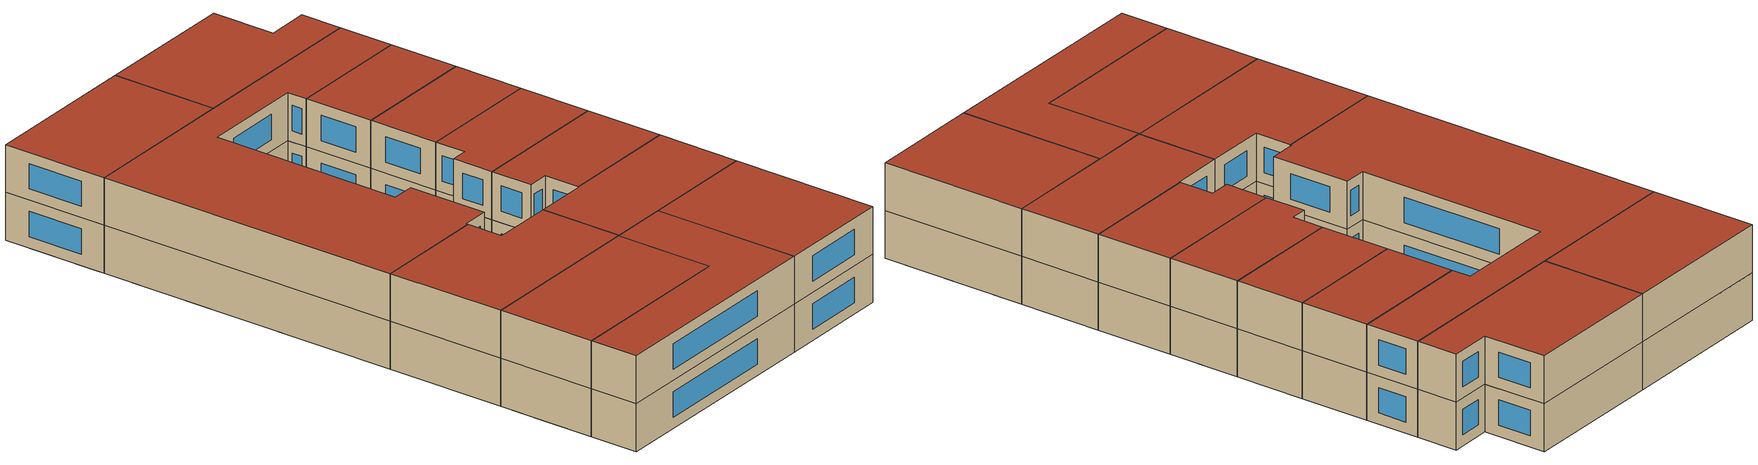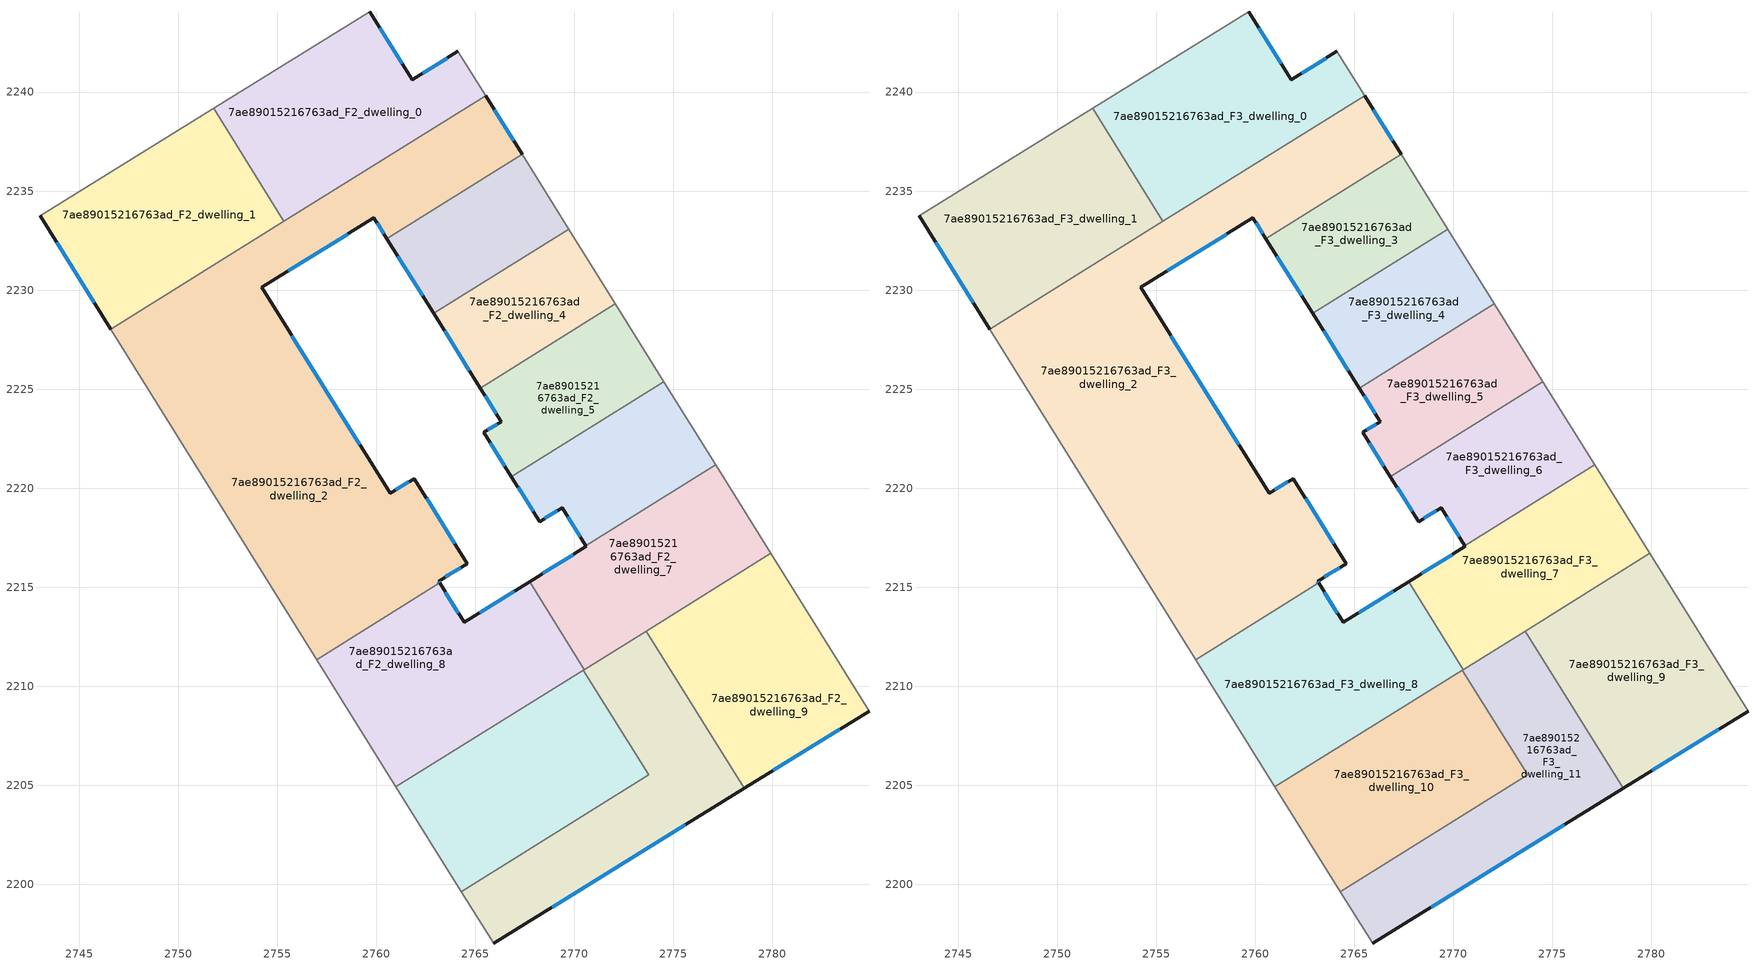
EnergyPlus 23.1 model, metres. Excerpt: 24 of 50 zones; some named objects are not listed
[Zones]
7ae89015216763ad_F2_dwelling_0
 floor to 7ae89015216763ad_F1_dwelling_6 (EU_floor_Construction): 2764.13,2242.05 2765.3,2240.18 2755.77,2234.24 2755.75,2234.27 2755.11,2233.87 2751.8,2239.19 2759.67,2244.07 2761.82,2240.62 z6
 floor to 7ae89015216763ad_F1_dwelling_7 (EU_floor_Construction): 2765.3,2240.18 2765.53,2239.81 2755.99,2233.87 2755.77,2234.24 z6
 floor to 7ae89015216763ad_F1_dwelling_1 (EU_floor_Construction): 2755.77,2234.24 2755.99,2233.87 2755.35,2233.47 2755.1,2233.86 2755.75,2234.27 z6
 floor adiabatic (EU_floor_Construction): 2751.79,2239.18 2755.11,2233.87 2755.31,2233.54 z6
 wall outside (EU_wall_Construction): 2764.13,2242.05 2761.82,2240.62 2759.67,2244.07 z6:9
 wall adiabatic (EU_wall_Construction): 2765.53,2239.81 2764.13,2242.05 / 2759.67,2244.07 2751.79,2239.18 z6:9
 wall to 7ae89015216763ad_F2_dwelling_1 (EU_wall_Construction): 2751.79,2239.18 2755.35,2233.47 z6:9
 wall to 7ae89015216763ad_F2_dwelling_2 (EU_wall_Construction): 2755.35,2233.47 2765.53,2239.81 z6:9
 window (EU_Window_Construction): 2763.59,2241.72 2762.36,2240.96 / 2761.31,2241.43 2760.18,2243.26 z6.7:8.3
7ae89015216763ad_F2_dwelling_1
 floor to 7ae89015216763ad_F1_dwelling_0 (EU_floor_Construction): 2751.79,2239.18 2755.1,2233.86 2746.36,2228.42 2743.03,2233.76 z6
 floor to 7ae89015216763ad_F1_dwelling_1 (EU_floor_Construction): 2755.1,2233.86 2755.35,2233.47 2746.6,2228.03 2746.36,2228.42 z6
 wall outside (EU_wall_Construction): 2743.03,2233.76 2746.6,2228.03 z6:9
 wall adiabatic (EU_wall_Construction): 2751.79,2239.18 2743.03,2233.76 z6:9
 wall to 7ae89015216763ad_F2_dwelling_2 (EU_wall_Construction): 2746.6,2228.03 2755.35,2233.47 z6:9
 window (EU_Window_Construction): 2743.87,2232.41 2745.76,2229.37 z6.7:8.3
7ae89015216763ad_F2_dwelling_10
 floor to 7ae89015216763ad_F1_dwelling_5 (EU_floor_Construction): 2772,2208.18 2773.68,2205.48 2764.3,2199.64 2762.61,2202.34 z6
 floor to 7ae89015216763ad_F1_dwelling_12 (EU_floor_Construction): 2772.61,2207.37 2773.76,2205.53 2773.68,2205.48 2772.54,2207.33 z6
 floor to 7ae89015216763ad_F1_dwelling_4 (EU_floor_Construction): 2770.39,2210.77 2772,2208.18 2762.61,2202.34 2761,2204.93 z6
 floor to 7ae89015216763ad_F1_dwelling_11 (EU_floor_Construction): 2770.46,2210.82 2772.61,2207.37 2772.54,2207.33 2770.39,2210.77 z6
 wall to 7ae89015216763ad_F2_dwelling_11 (EU_wall_Construction): 2764.3,2199.64 2773.76,2205.53 2770.46,2210.82 z6:9
 wall adiabatic (EU_wall_Construction): 2761,2204.93 2764.3,2199.64 z6:9
 wall to 7ae89015216763ad_F2_dwelling_8 (EU_wall_Construction): 2770.46,2210.82 2761,2204.93 z6:9
7ae89015216763ad_F2_dwelling_11
 floor to 7ae89015216763ad_F1_dwelling_12 (EU_floor_Construction): 2775.78,2209.34 2778.58,2204.85 2775.33,2202.84 2773.68,2205.48 2773.76,2205.53 2772.61,2207.37 z6
 floor to 7ae89015216763ad_F1_dwelling_5 (EU_floor_Construction): 2773.68,2205.48 2775.33,2202.84 2765.93,2197.02 2764.3,2199.64 z6
 floor to 7ae89015216763ad_F1_dwelling_11 (EU_floor_Construction): 2773.63,2212.79 2775.78,2209.34 2772.61,2207.37 2770.46,2210.82 z6
 wall outside (EU_wall_Construction): 2765.93,2197.02 2778.58,2204.85 z6:9
 wall to 7ae89015216763ad_F2_dwelling_9 (EU_wall_Construction): 2778.58,2204.85 2773.63,2212.79 z6:9
 wall adiabatic (EU_wall_Construction): 2764.3,2199.64 2765.93,2197.02 z6:9
 wall to 7ae89015216763ad_F2_dwelling_7 (EU_wall_Construction): 2773.63,2212.79 2770.5,2210.85 z6:9
 wall to 7ae89015216763ad_F2_dwelling_8 (EU_wall_Construction): 2770.5,2210.85 2770.46,2210.82 z6:9
 window (EU_Window_Construction): 2768.9,2198.86 2775.61,2203.01 z6.7:8.3
7ae89015216763ad_F2_dwelling_2
 floor to 7ae89015216763ad_F1_dwelling_1 (EU_floor_Construction): 2755.99,2233.88 2757.18,2231.97 2754.22,2230.15 2756.99,2225.71 2750.55,2221.69 2746.6,2228.03 z6
 floor to 7ae89015216763ad_F1_dwelling_2 (EU_floor_Construction): 2761.92,2220.49 2762.87,2218.98 2755.21,2214.21 2750.55,2221.69 2756.99,2225.71 2760.7,2219.74 z6
 floor to 7ae89015216763ad_F1_dwelling_7 (EU_floor_Construction): 2765.53,2239.81 2767.37,2236.85 2760.55,2232.6 2759.89,2233.65 2757.18,2231.97 2755.99,2233.87 z6
 floor to 7ae89015216763ad_F1_dwelling_3 (EU_floor_Construction): 2762.87,2218.98 2764.6,2216.2 2763.15,2215.31 2763.21,2215.22 2757,2211.35 2755.21,2214.21 z6
 wall outside (EU_wall_Construction): 2767.37,2236.85 2765.53,2239.81 / 2763.21,2215.22 2763.15,2215.31 2764.6,2216.2 2761.92,2220.49 2760.7,2219.74 2754.22,2230.15 2759.89,2233.65 2760.55,2232.6 z6:9
 wall to 7ae89015216763ad_F2_dwelling_3 (EU_wall_Construction): 2760.55,2232.6 2767.37,2236.85 z6:9
 wall to 7ae89015216763ad_F2_dwelling_8 (EU_wall_Construction): 2757,2211.35 2763.21,2215.22 z6:9
 wall adiabatic (EU_wall_Construction): 2746.6,2228.03 2757,2211.35 z6:9
 window (EU_Window_Construction): 2766.94,2237.55 2765.96,2239.12 / 2760.05,2233.41 2760.39,2232.85 / 2755.55,2230.97 2758.56,2232.83 / 2759.18,2222.19 2755.74,2227.7 / 2761.64,2220.32 2760.99,2219.92 / 2763.97,2217.21 2762.55,2219.49 / 2763.49,2215.52 2764.26,2215.99 / 2763.2,2215.24 2763.17,2215.29 z6.7:8.3
7ae89015216763ad_F2_dwelling_3
 floor to 7ae89015216763ad_F1_dwelling_7 (EU_floor_Construction): 2767.37,2236.85 2768.65,2234.79 2761.83,2230.54 2760.55,2232.6 z6
 floor to 7ae89015216763ad_F1_dwelling_8 (EU_floor_Construction): 2768.65,2234.79 2769.72,2233.08 2762.9,2228.83 2761.83,2230.54 z6
 wall outside (EU_wall_Construction): 2760.55,2232.6 2762.9,2228.83 z6:9
 wall adiabatic (EU_wall_Construction): 2769.72,2233.08 2767.37,2236.85 z6:9
 wall to 7ae89015216763ad_F2_dwelling_4 (EU_wall_Construction): 2762.9,2228.83 2769.72,2233.08 z6:9
 window (EU_Window_Construction): 2761.1,2231.72 2762.35,2229.71 z6.7:8.3
7ae89015216763ad_F2_dwelling_4
 floor to 7ae89015216763ad_F1_dwelling_8 (EU_floor_Construction): 2769.72,2233.08 2772.07,2229.3 2765.26,2225.06 2762.9,2228.83 z6
 wall outside (EU_wall_Construction): 2762.9,2228.83 2765.26,2225.06 z6:9
 wall adiabatic (EU_wall_Construction): 2772.07,2229.3 2769.72,2233.08 z6:9
 wall to 7ae89015216763ad_F2_dwelling_5 (EU_wall_Construction): 2765.26,2225.06 2772.07,2229.3 z6:9
 window (EU_Window_Construction): 2763.46,2227.94 2764.7,2225.94 z6.7:8.3
7ae89015216763ad_F2_dwelling_5
 floor to 7ae89015216763ad_F1_dwelling_9 (EU_floor_Construction): 2772.57,2228.5 2774.52,2225.38 2766.83,2220.59 2765.44,2222.82 2766.31,2223.37 2765.76,2224.26 z6
 floor to 7ae89015216763ad_F1_dwelling_8 (EU_floor_Construction): 2772.07,2229.3 2772.57,2228.5 2765.76,2224.26 2765.26,2225.06 z6
 wall outside (EU_wall_Construction): 2765.26,2225.06 2766.31,2223.37 2765.44,2222.82 2766.83,2220.59 z6:9
 wall adiabatic (EU_wall_Construction): 2774.52,2225.38 2772.07,2229.3 z6:9
 wall to 7ae89015216763ad_F2_dwelling_6 (EU_wall_Construction): 2766.83,2220.59 2774.52,2225.38 z6:9
 window (EU_Window_Construction): 2766.11,2223.24 2765.65,2222.95 / 2765.5,2224.66 2766.07,2223.76 / 2765.77,2222.3 2766.5,2221.11 z6.7:8.3
7ae89015216763ad_F2_dwelling_6
 floor to 7ae89015216763ad_F1_dwelling_9 (EU_floor_Construction): 2774.52,2225.38 2776.14,2222.77 2769.6,2218.7 2769.4,2219.02 2768.25,2218.31 2766.83,2220.59 z6
 floor to 7ae89015216763ad_F1_dwelling_10 (EU_floor_Construction): 2776.14,2222.77 2777.13,2221.19 2770.59,2217.11 2769.6,2218.7 z6
 wall outside (EU_wall_Construction): 2766.83,2220.59 2768.25,2218.31 2769.4,2219.02 2770.59,2217.11 z6:9
 wall adiabatic (EU_wall_Construction): 2777.13,2221.19 2774.52,2225.38 z6:9
 wall to 7ae89015216763ad_F2_dwelling_7 (EU_wall_Construction): 2770.59,2217.11 2777.13,2221.19 z6:9
 window (EU_Window_Construction): 2767.16,2220.06 2767.92,2218.85 / 2769.68,2218.57 2770.31,2217.56 / 2768.52,2218.48 2769.13,2218.85 z6.7:8.3
7ae89015216763ad_F2_dwelling_7
 floor to 7ae89015216763ad_F1_dwelling_10 (EU_floor_Construction): 2777.13,2221.19 2779.26,2217.76 2769.85,2211.9 2767.74,2215.28 2770.62,2217.07 2770.59,2217.11 z6
 floor adiabatic (EU_floor_Construction): 2779.26,2217.76 2779.92,2216.71 2770.5,2210.85 2769.85,2211.9 z6
 wall outside (EU_wall_Construction): 2770.59,2217.11 2770.62,2217.07 2767.74,2215.28 z6:9
 wall to 7ae89015216763ad_F2_dwelling_8 (EU_wall_Construction): 2767.74,2215.28 2770.5,2210.85 z6:9
 wall adiabatic (EU_wall_Construction): 2779.92,2216.71 2777.13,2221.19 z6:9
 wall to 7ae89015216763ad_F2_dwelling_9 (EU_wall_Construction): 2773.63,2212.79 2779.92,2216.71 z6:9
 window (EU_Window_Construction): 2769.94,2216.65 2768.42,2215.7 z6.7:8.3
7ae89015216763ad_F2_dwelling_8
 floor to 7ae89015216763ad_F1_dwelling_3 (EU_floor_Construction): 2767.62,2215.21 2768.68,2213.51 2759.29,2207.67 2757,2211.35 2763.21,2215.22 2764.44,2213.24 z6
 floor to 7ae89015216763ad_F1_dwelling_4 (EU_floor_Construction): 2768.68,2213.51 2770.39,2210.77 2761,2204.93 2759.29,2207.67 z6
 floor to 7ae89015216763ad_F1_dwelling_10 (EU_floor_Construction): 2767.74,2215.28 2769.85,2211.9 2769.73,2211.82 2767.62,2215.21 z6
 floor adiabatic (EU_floor_Construction): 2769.85,2211.9 2770.5,2210.85 2770.39,2210.77 2769.73,2211.82 z6
 wall outside (EU_wall_Construction): 2767.74,2215.28 2764.44,2213.24 2763.21,2215.22 z6:9
 wall adiabatic (EU_wall_Construction): 2757,2211.35 2761,2204.93 z6:9
 window (EU_Window_Construction): 2764.15,2213.7 2763.5,2214.75 / 2766.97,2214.8 2765.22,2213.72 z6.7:8.3
7ae89015216763ad_F2_dwelling_9
 floor to 7ae89015216763ad_F1_dwelling_11 (EU_floor_Construction): 2779.92,2216.71 2782.07,2213.26 2775.78,2209.34 2773.63,2212.79 z6
 floor to 7ae89015216763ad_F1_dwelling_12 (EU_floor_Construction): 2782.07,2213.26 2784.88,2208.75 2778.58,2204.85 2775.78,2209.34 z6
 wall outside (EU_wall_Construction): 2778.58,2204.85 2784.88,2208.75 z6:9
 wall adiabatic (EU_wall_Construction): 2784.88,2208.75 2779.92,2216.71 z6:9
 window (EU_Window_Construction): 2780.06,2205.77 2783.4,2207.83 z6.7:8.3
7ae89015216763ad_F3_dwelling_0
 floor to 7ae89015216763ad_F2_dwelling_0 (EU_floor_Construction): 2764.13,2242.05 2765.53,2239.81 2755.35,2233.47 2751.79,2239.18 2759.67,2244.07 2761.82,2240.62 z9
 wall outside (EU_wall_Construction): 2764.13,2242.05 2761.82,2240.62 2759.67,2244.07 z9:12
 wall adiabatic (EU_wall_Construction): 2765.53,2239.81 2764.13,2242.05 / 2759.67,2244.07 2751.79,2239.18 z9:12
 wall to 7ae89015216763ad_F3_dwelling_1 (EU_wall_Construction): 2751.79,2239.18 2755.35,2233.47 z9:12
 wall to 7ae89015216763ad_F3_dwelling_2 (EU_wall_Construction): 2755.35,2233.47 2765.53,2239.81 z9:12
 window (EU_Window_Construction): 2763.59,2241.72 2762.36,2240.96 / 2761.31,2241.43 2760.18,2243.26 z9.7:11.3
 roof outside (EU_roof_Construction): 2765.53,2239.81 2764.13,2242.05 2761.82,2240.62 2759.67,2244.07 2751.79,2239.18 2755.35,2233.47 z12
7ae89015216763ad_F3_dwelling_1
 floor to 7ae89015216763ad_F2_dwelling_1 (EU_floor_Construction): 2751.79,2239.18 2755.35,2233.47 2746.6,2228.03 2743.03,2233.76 z9
 wall outside (EU_wall_Construction): 2743.03,2233.76 2746.6,2228.03 z9:12
 wall adiabatic (EU_wall_Construction): 2751.79,2239.18 2743.03,2233.76 z9:12
 wall to 7ae89015216763ad_F3_dwelling_2 (EU_wall_Construction): 2746.6,2228.03 2755.35,2233.47 z9:12
 window (EU_Window_Construction): 2743.87,2232.41 2745.76,2229.37 z9.7:11.3
 roof outside (EU_roof_Construction): 2755.35,2233.47 2751.79,2239.18 2743.03,2233.76 2746.6,2228.03 z12
7ae89015216763ad_F3_dwelling_10
 floor to 7ae89015216763ad_F2_dwelling_10 (EU_floor_Construction): 2770.46,2210.82 2773.76,2205.53 2764.3,2199.64 2761,2204.93 z9
 wall to 7ae89015216763ad_F3_dwelling_11 (EU_wall_Construction): 2764.3,2199.64 2773.76,2205.53 2770.46,2210.82 z9:12
 wall adiabatic (EU_wall_Construction): 2761,2204.93 2764.3,2199.64 z9:12
 wall to 7ae89015216763ad_F3_dwelling_8 (EU_wall_Construction): 2770.46,2210.82 2761,2204.93 z9:12
 roof outside (EU_roof_Construction): 2773.76,2205.53 2770.46,2210.82 2761,2204.93 2764.3,2199.64 z12
7ae89015216763ad_F3_dwelling_11
 floor to 7ae89015216763ad_F2_dwelling_11 (EU_floor_Construction): 2773.63,2212.79 2778.58,2204.85 2765.93,2197.02 2764.3,2199.64 2773.76,2205.53 2770.46,2210.82 z9
 wall outside (EU_wall_Construction): 2765.93,2197.02 2778.58,2204.85 z9:12
 wall to 7ae89015216763ad_F3_dwelling_9 (EU_wall_Construction): 2778.58,2204.85 2773.63,2212.79 z9:12
 wall adiabatic (EU_wall_Construction): 2764.3,2199.64 2765.93,2197.02 z9:12
 wall to 7ae89015216763ad_F3_dwelling_7 (EU_wall_Construction): 2773.63,2212.79 2770.5,2210.85 z9:12
 wall to 7ae89015216763ad_F3_dwelling_8 (EU_wall_Construction): 2770.5,2210.85 2770.46,2210.82 z9:12
 window (EU_Window_Construction): 2768.9,2198.86 2775.61,2203.01 z9.7:11.3
 roof outside (EU_roof_Construction): 2778.58,2204.85 2773.63,2212.79 2770.46,2210.82 2773.76,2205.53 2764.3,2199.64 2765.93,2197.02 z12
7ae89015216763ad_F3_dwelling_2
 floor to 7ae89015216763ad_F2_dwelling_2 (EU_floor_Construction): 2765.53,2239.81 2767.37,2236.85 2760.55,2232.6 2759.89,2233.65 2754.22,2230.15 2760.7,2219.74 2761.92,2220.49 2764.6,2216.2 2763.15,2215.31 2763.21,2215.22 2757,2211.35 2746.6,2228.03 z9
 wall outside (EU_wall_Construction): 2767.37,2236.85 2765.53,2239.81 / 2763.21,2215.22 2763.15,2215.31 2764.6,2216.2 2761.92,2220.49 2760.7,2219.74 2754.22,2230.15 2759.89,2233.65 2760.55,2232.6 z9:12
 wall to 7ae89015216763ad_F3_dwelling_3 (EU_wall_Construction): 2760.55,2232.6 2767.37,2236.85 z9:12
 wall to 7ae89015216763ad_F3_dwelling_8 (EU_wall_Construction): 2757,2211.35 2763.21,2215.22 z9:12
 wall adiabatic (EU_wall_Construction): 2746.6,2228.03 2757,2211.35 z9:12
 window (EU_Window_Construction): 2766.94,2237.55 2765.96,2239.12 / 2760.05,2233.41 2760.39,2232.85 / 2755.55,2230.97 2758.56,2232.83 / 2759.18,2222.19 2755.74,2227.7 / 2761.64,2220.32 2760.99,2219.92 / 2763.97,2217.21 2762.55,2219.49 / 2763.49,2215.52 2764.26,2215.99 / 2763.2,2215.24 2763.17,2215.29 z9.7:11.3
 roof outside (EU_roof_Construction): 2764.6,2216.2 2761.92,2220.49 2760.7,2219.74 2754.22,2230.15 2759.89,2233.65 2760.55,2232.6 2767.37,2236.85 2765.53,2239.81 2746.6,2228.03 2757,2211.35 2763.21,2215.22 2763.15,2215.31 z12
7ae89015216763ad_F3_dwelling_3
 floor to 7ae89015216763ad_F2_dwelling_3 (EU_floor_Construction): 2767.37,2236.85 2769.72,2233.08 2762.9,2228.83 2760.55,2232.6 z9
 wall outside (EU_wall_Construction): 2760.55,2232.6 2762.9,2228.83 z9:12
 wall adiabatic (EU_wall_Construction): 2769.72,2233.08 2767.37,2236.85 z9:12
 wall to 7ae89015216763ad_F3_dwelling_4 (EU_wall_Construction): 2762.9,2228.83 2769.72,2233.08 z9:12
 window (EU_Window_Construction): 2761.1,2231.72 2762.35,2229.71 z9.7:11.3
 roof outside (EU_roof_Construction): 2769.72,2233.08 2767.37,2236.85 2760.55,2232.6 2762.9,2228.83 z12
7ae89015216763ad_F3_dwelling_4
 floor to 7ae89015216763ad_F2_dwelling_4 (EU_floor_Construction): 2769.72,2233.08 2772.07,2229.3 2765.26,2225.06 2762.9,2228.83 z9
 wall outside (EU_wall_Construction): 2762.9,2228.83 2765.26,2225.06 z9:12
 wall adiabatic (EU_wall_Construction): 2772.07,2229.3 2769.72,2233.08 z9:12
 wall to 7ae89015216763ad_F3_dwelling_5 (EU_wall_Construction): 2765.26,2225.06 2772.07,2229.3 z9:12
 window (EU_Window_Construction): 2763.46,2227.94 2764.7,2225.94 z9.7:11.3
 roof outside (EU_roof_Construction): 2772.07,2229.3 2769.72,2233.08 2762.9,2228.83 2765.26,2225.06 z12
7ae89015216763ad_F3_dwelling_5
 floor to 7ae89015216763ad_F2_dwelling_5 (EU_floor_Construction): 2772.07,2229.3 2774.52,2225.38 2766.83,2220.59 2765.44,2222.82 2766.31,2223.37 2765.26,2225.06 z9
 wall outside (EU_wall_Construction): 2765.26,2225.06 2766.31,2223.37 2765.44,2222.82 2766.83,2220.59 z9:12
 wall adiabatic (EU_wall_Construction): 2774.52,2225.38 2772.07,2229.3 z9:12
 wall to 7ae89015216763ad_F3_dwelling_6 (EU_wall_Construction): 2766.83,2220.59 2774.52,2225.38 z9:12
 window (EU_Window_Construction): 2766.11,2223.24 2765.65,2222.95 / 2765.5,2224.66 2766.07,2223.76 / 2765.77,2222.3 2766.5,2221.11 z9.7:11.3
 roof outside (EU_roof_Construction): 2774.52,2225.38 2772.07,2229.3 2765.26,2225.06 2766.31,2223.37 2765.44,2222.82 2766.83,2220.59 z12
7ae89015216763ad_F3_dwelling_6
 floor to 7ae89015216763ad_F2_dwelling_6 (EU_floor_Construction): 2774.52,2225.38 2777.13,2221.19 2770.59,2217.11 2769.4,2219.02 2768.25,2218.31 2766.83,2220.59 z9
 wall outside (EU_wall_Construction): 2766.83,2220.59 2768.25,2218.31 2769.4,2219.02 2770.59,2217.11 z9:12
 wall adiabatic (EU_wall_Construction): 2777.13,2221.19 2774.52,2225.38 z9:12
 wall to 7ae89015216763ad_F3_dwelling_7 (EU_wall_Construction): 2770.59,2217.11 2777.13,2221.19 z9:12
 window (EU_Window_Construction): 2767.16,2220.06 2767.92,2218.85 / 2769.68,2218.57 2770.31,2217.56 / 2768.52,2218.48 2769.13,2218.85 z9.7:11.3
 roof outside (EU_roof_Construction): 2777.13,2221.19 2774.52,2225.38 2766.83,2220.59 2768.25,2218.31 2769.4,2219.02 2770.59,2217.11 z12
7ae89015216763ad_F3_dwelling_7
 floor to 7ae89015216763ad_F2_dwelling_7 (EU_floor_Construction): 2777.13,2221.19 2779.92,2216.71 2770.5,2210.85 2767.74,2215.28 2770.62,2217.07 2770.59,2217.11 z9
 wall outside (EU_wall_Construction): 2770.59,2217.11 2770.62,2217.07 2767.74,2215.28 z9:12
 wall to 7ae89015216763ad_F3_dwelling_8 (EU_wall_Construction): 2767.74,2215.28 2770.5,2210.85 z9:12
 wall adiabatic (EU_wall_Construction): 2779.92,2216.71 2777.13,2221.19 z9:12
 wall to 7ae89015216763ad_F3_dwelling_9 (EU_wall_Construction): 2773.63,2212.79 2779.92,2216.71 z9:12
 window (EU_Window_Construction): 2769.94,2216.65 2768.42,2215.7 z9.7:11.3
 roof outside (EU_roof_Construction): 2779.92,2216.71 2777.13,2221.19 2770.59,2217.11 2770.62,2217.07 2767.74,2215.28 2770.5,2210.85 z12
7ae89015216763ad_F3_dwelling_8
 floor to 7ae89015216763ad_F2_dwelling_8 (EU_floor_Construction): 2767.74,2215.28 2770.5,2210.85 2761,2204.93 2757,2211.35 2763.21,2215.22 2764.44,2213.24 z9
 wall outside (EU_wall_Construction): 2767.74,2215.28 2764.44,2213.24 2763.21,2215.22 z9:12
 wall adiabatic (EU_wall_Construction): 2757,2211.35 2761,2204.93 z9:12
 window (EU_Window_Construction): 2764.15,2213.7 2763.5,2214.75 / 2766.97,2214.8 2765.22,2213.72 z9.7:11.3
 roof outside (EU_roof_Construction): 2770.5,2210.85 2767.74,2215.28 2764.44,2213.24 2763.21,2215.22 2757,2211.35 2761,2204.93 z12
7ae89015216763ad_F3_dwelling_9
 floor to 7ae89015216763ad_F2_dwelling_9 (EU_floor_Construction): 2779.92,2216.71 2784.88,2208.75 2778.58,2204.85 2773.63,2212.79 z9
 wall outside (EU_wall_Construction): 2778.58,2204.85 2784.88,2208.75 z9:12
 wall adiabatic (EU_wall_Construction): 2784.88,2208.75 2779.92,2216.71 z9:12
 window (EU_Window_Construction): 2780.06,2205.77 2783.4,2207.83 z9.7:11.3
 roof outside (EU_roof_Construction): 2784.88,2208.75 2779.92,2216.71 2773.63,2212.79 2778.58,2204.85 z12
[Building]
EU S2 Campaign: North Axis=0; Terrain=City; Solar Distribution=FullExterior
[Site:Location]
Budapest.Ferenc.Liszt.Intl.AP: Latitude=47.437; Longitude=19.256; Time Zone=1; Elevation=185
[SizingPeriod:WeatherFileDays]
AnnualSizingPeriod: Begin Month=1; Begin Day of Month=1; End Month=12; End Day of Month=31; Day of Week for Start Day=Monday; Use Weather File Daylight Saving Period=No; Use Weather File Rain and Snow Indicators=No
[MATERIAL]
EU_InternalMass_Material: Roughness=MediumRough; Thickness=0.1; Conductivity=1; Density=1800; Specific Heat=900; Thermal Absorptance=0.9; Solar Absorptance=0.7; Visible Absorptance=0.7
[MATERIAL:NOMASS] Roughness=MediumRough; Thermal Absorptance=0.9; Solar Absorptance=0.7; Visible Absorptance=0.7
Name | Thermal Resistance
EU_wall_NoMass | 0.832559
EU_roof_NoMass | 1.39638
EU_floor_NoMass | 0.872794
[WINDOWMATERIAL:SIMPLEGLAZINGSYSTEM]
EU_Window_SimpleGlazing: UFactor=2.79869; Solar Heat Gain Coefficient=0.75; Visible Transmittance=0.75
[CONSTRUCTION]
EU_wall_Construction: EU_wall_NoMass
EU_roof_Construction: EU_roof_NoMass
EU_floor_Construction: EU_floor_NoMass
EU_Window_Construction: EU_Window_SimpleGlazing
EU_InternalMass_Construction: EU_InternalMass_Material
[ZONE] Type=1; Multiplier=1; Ceiling Height=autocalculate; Floor Area=autocalculate; Part of Total Floor Area=Yes
Name | Volume
7ae89015216763ad_F2_dwelling_0; 7ae89015216763ad_F3_dwelling_0 | 208.389
7ae89015216763ad_F2_dwelling_1; 7ae89015216763ad_F3_dwelling_1 | 208.385
7ae89015216763ad_F2_dwelling_10; 7ae89015216763ad_F3_dwelling_10 | 208.411
7ae89015216763ad_F2_dwelling_11; 7ae89015216763ad_F3_dwelling_11 | 208.363
7ae89015216763ad_F2_dwelling_2; 7ae89015216763ad_F3_dwelling_2 | 597.721
7ae89015216763ad_F2_dwelling_3; 7ae89015216763ad_F3_dwelling_3 | 107.2
7ae89015216763ad_F2_dwelling_4; 7ae89015216763ad_F3_dwelling_4 | 107.186
7ae89015216763ad_F2_dwelling_5; 7ae89015216763ad_F3_dwelling_5 | 119.479
7ae89015216763ad_F2_dwelling_6; 7ae89015216763ad_F3_dwelling_6 | 125.171
7ae89015216763ad_F2_dwelling_7; 7ae89015216763ad_F3_dwelling_7 | 174.849
7ae89015216763ad_F2_dwelling_8; 7ae89015216763ad_F3_dwelling_8 | 227.023
7ae89015216763ad_F2_dwelling_9; 7ae89015216763ad_F3_dwelling_9 | 208.379
[INTERNALMASS] Construction=EU_InternalMass_Construction
Name | Zone or ZoneList | Surface Area
7ae89015216763ad_F2_dwelling_0_EU_InternalMass | 7ae89015216763ad_F2_dwelling_0 | 69.4623
7ae89015216763ad_F2_dwelling_1_EU_InternalMass | 7ae89015216763ad_F2_dwelling_1 | 69.4625
7ae89015216763ad_F2_dwelling_2_EU_InternalMass | 7ae89015216763ad_F2_dwelling_2 | 199.25
7ae89015216763ad_F2_dwelling_3_EU_InternalMass | 7ae89015216763ad_F2_dwelling_3 | 35.7334
7ae89015216763ad_F2_dwelling_4_EU_InternalMass | 7ae89015216763ad_F2_dwelling_4 | 35.7285
7ae89015216763ad_F2_dwelling_5_EU_InternalMass | 7ae89015216763ad_F2_dwelling_5 | 39.8251
7ae89015216763ad_F2_dwelling_6_EU_InternalMass | 7ae89015216763ad_F2_dwelling_6 | 41.7241
7ae89015216763ad_F2_dwelling_7_EU_InternalMass | 7ae89015216763ad_F2_dwelling_7 | 58.2784
7ae89015216763ad_F2_dwelling_8_EU_InternalMass | 7ae89015216763ad_F2_dwelling_8 | 75.6775
7ae89015216763ad_F2_dwelling_9_EU_InternalMass | 7ae89015216763ad_F2_dwelling_9 | 69.4583
7ae89015216763ad_F2_dwelling_10_EU_InternalMass | 7ae89015216763ad_F2_dwelling_10 | 69.47
7ae89015216763ad_F2_dwelling_11_EU_InternalMass | 7ae89015216763ad_F2_dwelling_11 | 69.4543
7ae89015216763ad_F3_dwelling_0_EU_InternalMass | 7ae89015216763ad_F3_dwelling_0 | 69.4623
7ae89015216763ad_F3_dwelling_1_EU_InternalMass | 7ae89015216763ad_F3_dwelling_1 | 69.4625
7ae89015216763ad_F3_dwelling_2_EU_InternalMass | 7ae89015216763ad_F3_dwelling_2 | 199.25
7ae89015216763ad_F3_dwelling_3_EU_InternalMass | 7ae89015216763ad_F3_dwelling_3 | 35.7334
7ae89015216763ad_F3_dwelling_4_EU_InternalMass | 7ae89015216763ad_F3_dwelling_4 | 35.7285
7ae89015216763ad_F3_dwelling_5_EU_InternalMass | 7ae89015216763ad_F3_dwelling_5 | 39.8251
7ae89015216763ad_F3_dwelling_6_EU_InternalMass | 7ae89015216763ad_F3_dwelling_6 | 41.7241
7ae89015216763ad_F3_dwelling_7_EU_InternalMass | 7ae89015216763ad_F3_dwelling_7 | 58.2784
7ae89015216763ad_F3_dwelling_8_EU_InternalMass | 7ae89015216763ad_F3_dwelling_8 | 75.6775
7ae89015216763ad_F3_dwelling_9_EU_InternalMass | 7ae89015216763ad_F3_dwelling_9 | 69.4583
7ae89015216763ad_F3_dwelling_10_EU_InternalMass | 7ae89015216763ad_F3_dwelling_10 | 69.47
7ae89015216763ad_F3_dwelling_11_EU_InternalMass | 7ae89015216763ad_F3_dwelling_11 | 69.4543
[OTHEREQUIPMENT] Fuel Type=Electricity; Design Level Calculation Method=Watts/Area; Power per Zone Floor Area=1; Fraction Latent=0; Fraction Radiant=0; Fraction Lost=0; Carbon Dioxide Generation Rate=0; EndUse Subcategory=EU_Step8_InternalGains
Name | Zone or ZoneList or Space or SpaceList | Schedule
EU_Step8_InternalGain_7ae89015216763ad_F2_dwelling_0_f000 | 7ae89015216763ad_F2_dwelling_0 | EU_Step8_GainSchedule_7ae89015216763ad_F2_dwelling_0_f000
EU_Step8_InternalGain_7ae89015216763ad_F2_dwelling_1_f000 | 7ae89015216763ad_F2_dwelling_1 | EU_Step8_GainSchedule_7ae89015216763ad_F2_dwelling_1_f000
EU_Step8_InternalGain_7ae89015216763ad_F2_dwelling_2_f000 | 7ae89015216763ad_F2_dwelling_2 | EU_Step8_GainSchedule_7ae89015216763ad_F2_dwelling_2_f000
EU_Step8_InternalGain_7ae89015216763ad_F2_dwelling_3_f000 | 7ae89015216763ad_F2_dwelling_3 | EU_Step8_GainSchedule_7ae89015216763ad_F2_dwelling_3_f000
EU_Step8_InternalGain_7ae89015216763ad_F2_dwelling_4_f000 | 7ae89015216763ad_F2_dwelling_4 | EU_Step8_GainSchedule_7ae89015216763ad_F2_dwelling_4_f000
EU_Step8_InternalGain_7ae89015216763ad_F2_dwelling_5_f000 | 7ae89015216763ad_F2_dwelling_5 | EU_Step8_GainSchedule_7ae89015216763ad_F2_dwelling_5_f000
EU_Step8_InternalGain_7ae89015216763ad_F2_dwelling_6_f000 | 7ae89015216763ad_F2_dwelling_6 | EU_Step8_GainSchedule_7ae89015216763ad_F2_dwelling_6_f000
EU_Step8_InternalGain_7ae89015216763ad_F2_dwelling_7_f000 | 7ae89015216763ad_F2_dwelling_7 | EU_Step8_GainSchedule_7ae89015216763ad_F2_dwelling_7_f000
EU_Step8_InternalGain_7ae89015216763ad_F2_dwelling_8_f000 | 7ae89015216763ad_F2_dwelling_8 | EU_Step8_GainSchedule_7ae89015216763ad_F2_dwelling_8_f000
EU_Step8_InternalGain_7ae89015216763ad_F2_dwelling_9_f000 | 7ae89015216763ad_F2_dwelling_9 | EU_Step8_GainSchedule_7ae89015216763ad_F2_dwelling_9_f000
EU_Step8_InternalGain_7ae89015216763ad_F2_dwelling_10_f000 | 7ae89015216763ad_F2_dwelling_10 | EU_Step8_GainSchedule_7ae89015216763ad_F2_dwelling_10_f000
EU_Step8_InternalGain_7ae89015216763ad_F2_dwelling_11_f000 | 7ae89015216763ad_F2_dwelling_11 | EU_Step8_GainSchedule_7ae89015216763ad_F2_dwelling_11_f000
EU_Step8_InternalGain_7ae89015216763ad_F3_dwelling_0_f000 | 7ae89015216763ad_F3_dwelling_0 | EU_Step8_GainSchedule_7ae89015216763ad_F3_dwelling_0_f000
EU_Step8_InternalGain_7ae89015216763ad_F3_dwelling_1_f000 | 7ae89015216763ad_F3_dwelling_1 | EU_Step8_GainSchedule_7ae89015216763ad_F3_dwelling_1_f000
EU_Step8_InternalGain_7ae89015216763ad_F3_dwelling_2_f000 | 7ae89015216763ad_F3_dwelling_2 | EU_Step8_GainSchedule_7ae89015216763ad_F3_dwelling_2_f000
EU_Step8_InternalGain_7ae89015216763ad_F3_dwelling_3_f000 | 7ae89015216763ad_F3_dwelling_3 | EU_Step8_GainSchedule_7ae89015216763ad_F3_dwelling_3_f000
EU_Step8_InternalGain_7ae89015216763ad_F3_dwelling_4_f000 | 7ae89015216763ad_F3_dwelling_4 | EU_Step8_GainSchedule_7ae89015216763ad_F3_dwelling_4_f000
EU_Step8_InternalGain_7ae89015216763ad_F3_dwelling_5_f000 | 7ae89015216763ad_F3_dwelling_5 | EU_Step8_GainSchedule_7ae89015216763ad_F3_dwelling_5_f000
EU_Step8_InternalGain_7ae89015216763ad_F3_dwelling_6_f000 | 7ae89015216763ad_F3_dwelling_6 | EU_Step8_GainSchedule_7ae89015216763ad_F3_dwelling_6_f000
EU_Step8_InternalGain_7ae89015216763ad_F3_dwelling_7_f000 | 7ae89015216763ad_F3_dwelling_7 | EU_Step8_GainSchedule_7ae89015216763ad_F3_dwelling_7_f000
EU_Step8_InternalGain_7ae89015216763ad_F3_dwelling_8_f000 | 7ae89015216763ad_F3_dwelling_8 | EU_Step8_GainSchedule_7ae89015216763ad_F3_dwelling_8_f000
EU_Step8_InternalGain_7ae89015216763ad_F3_dwelling_9_f000 | 7ae89015216763ad_F3_dwelling_9 | EU_Step8_GainSchedule_7ae89015216763ad_F3_dwelling_9_f000
EU_Step8_InternalGain_7ae89015216763ad_F3_dwelling_10_f000 | 7ae89015216763ad_F3_dwelling_10 | EU_Step8_GainSchedule_7ae89015216763ad_F3_dwelling_10_f000
EU_Step8_InternalGain_7ae89015216763ad_F3_dwelling_11_f000 | 7ae89015216763ad_F3_dwelling_11 | EU_Step8_GainSchedule_7ae89015216763ad_F3_dwelling_11_f000
[ZONEVENTILATION:DESIGNFLOWRATE] Schedule=EU_AlwaysOn; Design Flow Rate Calculation Method=AirChanges/Hour; Air Changes per Hour=0.475469; Ventilation Type=Natural; Fan Pressure Rise=0; Fan Total Efficiency=1; Constant Term Coefficient=1; Temperature Term Coefficient=0; Velocity Term Coefficient=0; Velocity Squared Term Coefficient=0; Minimum Indoor Temperature=-100; Maximum Indoor Temperature=100; Delta Temperature=-100; Minimum Outdoor Temperature=-100; Maximum Outdoor Temperature=100; Maximum Wind Speed=40
Name | Zone or ZoneList or Space or SpaceList
EU_ConstantAir_7ae89015216763ad_F2_dwelling_0 | 7ae89015216763ad_F2_dwelling_0
EU_ConstantAir_7ae89015216763ad_F2_dwelling_1 | 7ae89015216763ad_F2_dwelling_1
EU_ConstantAir_7ae89015216763ad_F2_dwelling_2 | 7ae89015216763ad_F2_dwelling_2
EU_ConstantAir_7ae89015216763ad_F2_dwelling_3 | 7ae89015216763ad_F2_dwelling_3
EU_ConstantAir_7ae89015216763ad_F2_dwelling_4 | 7ae89015216763ad_F2_dwelling_4
EU_ConstantAir_7ae89015216763ad_F2_dwelling_5 | 7ae89015216763ad_F2_dwelling_5
EU_ConstantAir_7ae89015216763ad_F2_dwelling_6 | 7ae89015216763ad_F2_dwelling_6
EU_ConstantAir_7ae89015216763ad_F2_dwelling_7 | 7ae89015216763ad_F2_dwelling_7
EU_ConstantAir_7ae89015216763ad_F2_dwelling_8 | 7ae89015216763ad_F2_dwelling_8
EU_ConstantAir_7ae89015216763ad_F2_dwelling_9 | 7ae89015216763ad_F2_dwelling_9
EU_ConstantAir_7ae89015216763ad_F2_dwelling_10 | 7ae89015216763ad_F2_dwelling_10
EU_ConstantAir_7ae89015216763ad_F2_dwelling_11 | 7ae89015216763ad_F2_dwelling_11
EU_ConstantAir_7ae89015216763ad_F3_dwelling_0 | 7ae89015216763ad_F3_dwelling_0
EU_ConstantAir_7ae89015216763ad_F3_dwelling_1 | 7ae89015216763ad_F3_dwelling_1
EU_ConstantAir_7ae89015216763ad_F3_dwelling_2 | 7ae89015216763ad_F3_dwelling_2
EU_ConstantAir_7ae89015216763ad_F3_dwelling_3 | 7ae89015216763ad_F3_dwelling_3
EU_ConstantAir_7ae89015216763ad_F3_dwelling_4 | 7ae89015216763ad_F3_dwelling_4
EU_ConstantAir_7ae89015216763ad_F3_dwelling_5 | 7ae89015216763ad_F3_dwelling_5
EU_ConstantAir_7ae89015216763ad_F3_dwelling_6 | 7ae89015216763ad_F3_dwelling_6
EU_ConstantAir_7ae89015216763ad_F3_dwelling_7 | 7ae89015216763ad_F3_dwelling_7
EU_ConstantAir_7ae89015216763ad_F3_dwelling_8 | 7ae89015216763ad_F3_dwelling_8
EU_ConstantAir_7ae89015216763ad_F3_dwelling_9 | 7ae89015216763ad_F3_dwelling_9
EU_ConstantAir_7ae89015216763ad_F3_dwelling_10 | 7ae89015216763ad_F3_dwelling_10
EU_ConstantAir_7ae89015216763ad_F3_dwelling_11 | 7ae89015216763ad_F3_dwelling_11
[HVACTEMPLATE:ZONE:IDEALLOADSAIRSYSTEM] System Availability Schedule=EU_AlwaysOn; Maximum Heating Supply Air Temperature=50; Minimum Cooling Supply Air Temperature=13; Maximum Heating Supply Air Humidity Ratio=0.0156; Minimum Cooling Supply Air Humidity Ratio=0.0077; Heating Limit=NoLimit; Cooling Limit=NoLimit; Heating Availability Schedule=EU_AlwaysOn; Cooling Availability Schedule=EU_CoolingOff; Dehumidification Control Type=ConstantSensibleHeatRatio; Cooling Sensible Heat Ratio=0.7; Dehumidification Setpoint=60; Humidification Control Type=None; Humidification Setpoint=30; Outdoor Air Method=None; Outdoor Air Flow Rate per Person=0.00944; Outdoor Air Flow Rate per Zone Floor Area=0; Outdoor Air Flow Rate per Zone=0; Demand Controlled Ventilation Type=None; Outdoor Air Economizer Type=NoEconomizer; Heat Recovery Type=None; Sensible Heat Recovery Effectiveness=0.7; Latent Heat Recovery Effectiveness=0.65
Name | Template Thermostat
7ae89015216763ad_F2_dwelling_0 | EU_HeatOnly_7ae89015216763ad_F2_dwelling_0
7ae89015216763ad_F2_dwelling_1 | EU_HeatOnly_7ae89015216763ad_F2_dwelling_1
7ae89015216763ad_F2_dwelling_2 | EU_HeatOnly_7ae89015216763ad_F2_dwelling_2
7ae89015216763ad_F2_dwelling_3 | EU_HeatOnly_7ae89015216763ad_F2_dwelling_3
7ae89015216763ad_F2_dwelling_4 | EU_HeatOnly_7ae89015216763ad_F2_dwelling_4
7ae89015216763ad_F2_dwelling_5 | EU_HeatOnly_7ae89015216763ad_F2_dwelling_5
7ae89015216763ad_F2_dwelling_6 | EU_HeatOnly_7ae89015216763ad_F2_dwelling_6
7ae89015216763ad_F2_dwelling_7 | EU_HeatOnly_7ae89015216763ad_F2_dwelling_7
7ae89015216763ad_F2_dwelling_8 | EU_HeatOnly_7ae89015216763ad_F2_dwelling_8
7ae89015216763ad_F2_dwelling_9 | EU_HeatOnly_7ae89015216763ad_F2_dwelling_9
7ae89015216763ad_F2_dwelling_10 | EU_HeatOnly_7ae89015216763ad_F2_dwelling_10
7ae89015216763ad_F2_dwelling_11 | EU_HeatOnly_7ae89015216763ad_F2_dwelling_11
7ae89015216763ad_F3_dwelling_0 | EU_HeatOnly_7ae89015216763ad_F3_dwelling_0
7ae89015216763ad_F3_dwelling_1 | EU_HeatOnly_7ae89015216763ad_F3_dwelling_1
7ae89015216763ad_F3_dwelling_2 | EU_HeatOnly_7ae89015216763ad_F3_dwelling_2
7ae89015216763ad_F3_dwelling_3 | EU_HeatOnly_7ae89015216763ad_F3_dwelling_3
7ae89015216763ad_F3_dwelling_4 | EU_HeatOnly_7ae89015216763ad_F3_dwelling_4
7ae89015216763ad_F3_dwelling_5 | EU_HeatOnly_7ae89015216763ad_F3_dwelling_5
7ae89015216763ad_F3_dwelling_6 | EU_HeatOnly_7ae89015216763ad_F3_dwelling_6
7ae89015216763ad_F3_dwelling_7 | EU_HeatOnly_7ae89015216763ad_F3_dwelling_7
7ae89015216763ad_F3_dwelling_8 | EU_HeatOnly_7ae89015216763ad_F3_dwelling_8
7ae89015216763ad_F3_dwelling_9 | EU_HeatOnly_7ae89015216763ad_F3_dwelling_9
7ae89015216763ad_F3_dwelling_10 | EU_HeatOnly_7ae89015216763ad_F3_dwelling_10
7ae89015216763ad_F3_dwelling_11 | EU_HeatOnly_7ae89015216763ad_F3_dwelling_11
[SIZING:ZONE] Zone Cooling Design Supply Air Temperature Input Method=SupplyAirTemperature; Zone Cooling Design Supply Air Temperature=13; Zone Heating Design Supply Air Temperature Input Method=SupplyAirTemperature; Zone Heating Design Supply Air Temperature=50; Zone Cooling Design Supply Air Humidity Ratio=0.008; Zone Heating Design Supply Air Humidity Ratio=0.008; Cooling Design Air Flow Method=DesignDay; Cooling Design Air Flow Rate=0; Cooling Minimum Air Flow per Zone Floor Area=0.000762; Cooling Minimum Air Flow=0; Cooling Minimum Air Flow Fraction=0.2; Heating Design Air Flow Method=DesignDay; Heating Design Air Flow Rate=0; Heating Maximum Air Flow per Zone Floor Area=0.002032; Heating Maximum Air Flow=0.141576; Heating Maximum Air Flow Fraction=0.3; Account for Dedicated Outdoor Air System=No; Dedicated Outdoor Air System Control Strategy=NeutralSupplyAir; Dedicated Outdoor Air Low Setpoint Temperature for Design=autosize; Dedicated Outdoor Air High Setpoint Temperature for Design=autosize; Zone Load Sizing Method=Sensible Load Only No Latent Load; Zone Latent Cooling Design Supply Air Humidity Ratio Input Method=HumidityRatioDifference; Zone Cooling Design Supply Air Humidity Ratio Difference=0.005; Zone Latent Heating Design Supply Air Humidity Ratio Input Method=HumidityRatioDifference; Zone Humidification Design Supply Air Humidity Ratio Difference=0.005
7ae89015216763ad_F2_dwelling_0; 7ae89015216763ad_F2_dwelling_1; 7ae89015216763ad_F2_dwelling_2; 7ae89015216763ad_F2_dwelling_3; 7ae89015216763ad_F2_dwelling_4; 7ae89015216763ad_F2_dwelling_5; 7ae89015216763ad_F2_dwelling_6; 7ae89015216763ad_F2_dwelling_7; 7ae89015216763ad_F2_dwelling_8; 7ae89015216763ad_F2_dwelling_9; 7ae89015216763ad_F2_dwelling_10; 7ae89015216763ad_F2_dwelling_11; 7ae89015216763ad_F3_dwelling_0; 7ae89015216763ad_F3_dwelling_1; 7ae89015216763ad_F3_dwelling_2; 7ae89015216763ad_F3_dwelling_3; 7ae89015216763ad_F3_dwelling_4; 7ae89015216763ad_F3_dwelling_5; 7ae89015216763ad_F3_dwelling_6; 7ae89015216763ad_F3_dwelling_7; 7ae89015216763ad_F3_dwelling_8; 7ae89015216763ad_F3_dwelling_9; 7ae89015216763ad_F3_dwelling_10; 7ae89015216763ad_F3_dwelling_11
[SCHEDULE:CONSTANT]
Name | Hourly Value
EU_AlwaysOn | 1
EU_CoolingOff | 0
[SCHEDULE:FILE] Column Number=1; Rows to Skip at Top=0; Number of Hours of Data=8760; Column Separator=Comma; Interpolate to Timestep=No; Minutes per Item=60; Adjust Schedule for Daylight Savings=Yes
Name | File
EU_Step8_GainSchedule_7ae89015216763ad_F2_dwelling_0_f000 | ../../schedules/7ae89015216763ad/7ae89015216763ad_F2_dwelling_0_f000_gain.csv
EU_Step8_GainSchedule_7ae89015216763ad_F2_dwelling_1_f000 | ../../schedules/7ae89015216763ad/7ae89015216763ad_F2_dwelling_1_f000_gain.csv
EU_Step8_GainSchedule_7ae89015216763ad_F2_dwelling_2_f000 | ../../schedules/7ae89015216763ad/7ae89015216763ad_F2_dwelling_2_f000_gain.csv
EU_Step8_GainSchedule_7ae89015216763ad_F2_dwelling_3_f000 | ../../schedules/7ae89015216763ad/7ae89015216763ad_F2_dwelling_3_f000_gain.csv
EU_Step8_GainSchedule_7ae89015216763ad_F2_dwelling_4_f000 | ../../schedules/7ae89015216763ad/7ae89015216763ad_F2_dwelling_4_f000_gain.csv
EU_Step8_GainSchedule_7ae89015216763ad_F2_dwelling_5_f000 | ../../schedules/7ae89015216763ad/7ae89015216763ad_F2_dwelling_5_f000_gain.csv
EU_Step8_GainSchedule_7ae89015216763ad_F2_dwelling_6_f000 | ../../schedules/7ae89015216763ad/7ae89015216763ad_F2_dwelling_6_f000_gain.csv
EU_Step8_GainSchedule_7ae89015216763ad_F2_dwelling_7_f000 | ../../schedules/7ae89015216763ad/7ae89015216763ad_F2_dwelling_7_f000_gain.csv
EU_Step8_GainSchedule_7ae89015216763ad_F2_dwelling_8_f000 | ../../schedules/7ae89015216763ad/7ae89015216763ad_F2_dwelling_8_f000_gain.csv
EU_Step8_GainSchedule_7ae89015216763ad_F2_dwelling_9_f000 | ../../schedules/7ae89015216763ad/7ae89015216763ad_F2_dwelling_9_f000_gain.csv
EU_Step8_GainSchedule_7ae89015216763ad_F2_dwelling_10_f000 | ../../schedules/7ae89015216763ad/7ae89015216763ad_F2_dwelling_10_f000_gain.csv
EU_Step8_GainSchedule_7ae89015216763ad_F2_dwelling_11_f000 | ../../schedules/7ae89015216763ad/7ae89015216763ad_F2_dwelling_11_f000_gain.csv
EU_Step8_GainSchedule_7ae89015216763ad_F3_dwelling_0_f000 | ../../schedules/7ae89015216763ad/7ae89015216763ad_F3_dwelling_0_f000_gain.csv
EU_Step8_GainSchedule_7ae89015216763ad_F3_dwelling_1_f000 | ../../schedules/7ae89015216763ad/7ae89015216763ad_F3_dwelling_1_f000_gain.csv
EU_Step8_GainSchedule_7ae89015216763ad_F3_dwelling_2_f000 | ../../schedules/7ae89015216763ad/7ae89015216763ad_F3_dwelling_2_f000_gain.csv
EU_Step8_GainSchedule_7ae89015216763ad_F3_dwelling_3_f000 | ../../schedules/7ae89015216763ad/7ae89015216763ad_F3_dwelling_3_f000_gain.csv
EU_Step8_GainSchedule_7ae89015216763ad_F3_dwelling_4_f000 | ../../schedules/7ae89015216763ad/7ae89015216763ad_F3_dwelling_4_f000_gain.csv
EU_Step8_GainSchedule_7ae89015216763ad_F3_dwelling_5_f000 | ../../schedules/7ae89015216763ad/7ae89015216763ad_F3_dwelling_5_f000_gain.csv
EU_Step8_GainSchedule_7ae89015216763ad_F3_dwelling_6_f000 | ../../schedules/7ae89015216763ad/7ae89015216763ad_F3_dwelling_6_f000_gain.csv
EU_Step8_GainSchedule_7ae89015216763ad_F3_dwelling_7_f000 | ../../schedules/7ae89015216763ad/7ae89015216763ad_F3_dwelling_7_f000_gain.csv
EU_Step8_GainSchedule_7ae89015216763ad_F3_dwelling_8_f000 | ../../schedules/7ae89015216763ad/7ae89015216763ad_F3_dwelling_8_f000_gain.csv
EU_Step8_GainSchedule_7ae89015216763ad_F3_dwelling_9_f000 | ../../schedules/7ae89015216763ad/7ae89015216763ad_F3_dwelling_9_f000_gain.csv
EU_Step8_GainSchedule_7ae89015216763ad_F3_dwelling_10_f000 | ../../schedules/7ae89015216763ad/7ae89015216763ad_F3_dwelling_10_f000_gain.csv
EU_Step8_GainSchedule_7ae89015216763ad_F3_dwelling_11_f000 | ../../schedules/7ae89015216763ad/7ae89015216763ad_F3_dwelling_11_f000_gain.csv
